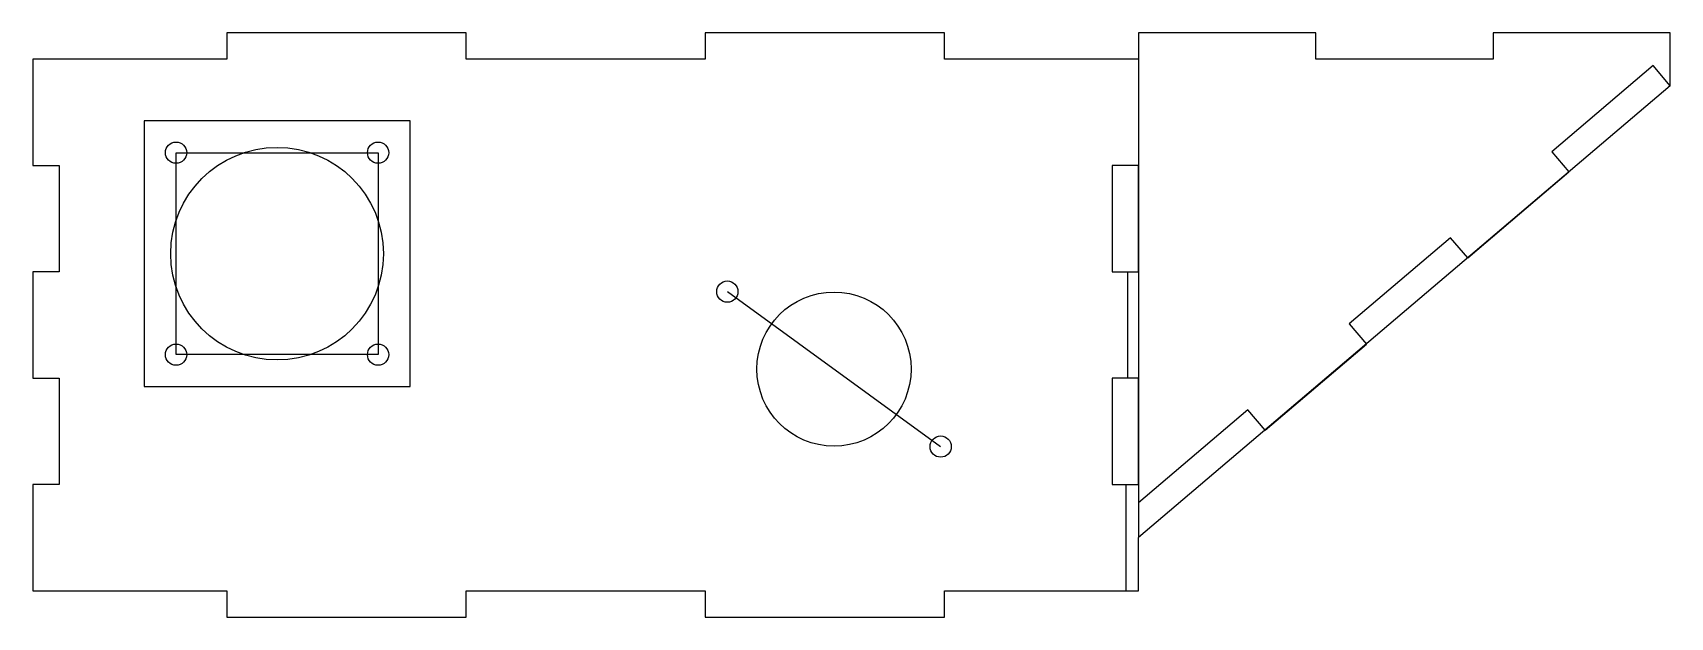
# Model space of a CAD drawing. Header units: millimetres. Extents: x 8 to 316, y -417 to -307.
import ezdxf

# ---------------------------------------------------------------- set-up
doc = ezdxf.new("R2010")
doc.units = ezdxf.units.MM
doc.layers.get('0').update_dxf_attribs({"linetype": 'CONTINUOUS'})

msp = doc.modelspace()

# ---------------------------------------------------------------- linework, layer by layer
for p, q in [((44.96, -307.36), (44.96, -312.36)), ((89.96, -307.36), (44.96, -307.36)), ((89.96, -312.36), (89.96, -307.36)), ((134.96, -307.36), (134.96, -312.36)), ((179.96, -307.36), (134.96, -307.36)), ((179.96, -312.36), (179.96, -307.36)), ((249.79, -307.36), (216.46, -307.36)), ((216.46, -307.36), (216.46, -312.36)), ((249.79, -312.36), (249.79, -307.36)), ((283.13, -307.36), (283.13, -312.36)), ((316.46, -307.36), (283.13, -307.36)), ((316.46, -317.36), (316.46, -307.36)), ((8.46, -312.36), (8.46, -332.36)), ((44.96, -312.36), (8.46, -312.36)), ((134.96, -312.36), (89.96, -312.36)), ((216.46, -312.36), (179.96, -312.36)), ((216.46, -312.36), (216.46, -402.36)), ((283.13, -312.36), (249.79, -312.36)), ((313.22, -313.55), (294.17, -329.75)), ((316.46, -317.36), (313.22, -313.55)), ((316.46, -317.36), (216.46, -402.36)), ((8.46, -332.36), (13.46, -332.36)), ((13.46, -332.36), (13.46, -352.36)), ((294.17, -329.75), (297.41, -333.55)), ((278.36, -349.75), (297.41, -333.55)), ((275.13, -345.94), (256.08, -362.13)), ((278.36, -349.75), (275.13, -345.94)), ((13.46, -352.36), (8.46, -352.36)), ((8.46, -352.36), (8.46, -372.36)), ((214.44, -372.36), (214.44, -352.36)), ((139.11, -356.08), (179.23, -385.24)), ((256.08, -362.13), (259.31, -365.94)), ((240.27, -382.13), (259.31, -365.94)), ((8.46, -372.36), (13.46, -372.36)), ((13.46, -372.36), (13.46, -392.36)), ((237.03, -378.32), (216.46, -395.8)), ((240.27, -382.13), (237.03, -378.32)), ((8.46, -392.36), (8.46, -412.36)), ((13.46, -392.36), (8.46, -392.36)), ((214.1, -412.36), (214.1, -392.36)), ((216.46, -395.8), (216.46, -402.36)), ((216.46, -412.36), (216.46, -402.36)), ((8.46, -412.36), (44.96, -412.36)), ((44.96, -412.36), (44.96, -417.36)), ((89.96, -417.36), (89.96, -412.36)), ((89.96, -412.36), (134.96, -412.36)), ((134.96, -412.36), (134.96, -417.36)), ((179.96, -417.36), (179.96, -412.36)), ((179.96, -412.36), (216.46, -412.36)), ((44.96, -417.36), (89.96, -417.36)), ((134.96, -417.36), (179.96, -417.36))]:
    msp.add_line(p, q)
for points in [[(29.42, -373.94), (79.42, -373.94), (79.42, -323.94), (29.42, -323.94)], [(35.42, -367.94), (35.42, -329.94), (73.42, -329.94), (73.42, -367.94)], [(216.46, -332.36), (211.46, -332.36), (211.46, -352.36), (216.46, -352.36)], [(216.46, -392.36), (216.46, -372.36), (211.46, -372.36), (211.46, -392.36)]]:
    msp.add_lwpolyline(points, close=True)
for centre, radius in [((35.42, -329.94), 2), ((54.42, -348.94), 20), ((73.42, -329.94), 2), ((139.11, -356.08), 2), ((159.17, -370.66), 14.5), ((35.42, -367.94), 2), ((73.42, -367.94), 2), ((179.23, -385.24), 2)]:
    msp.add_circle(centre, radius)

doc.saveas('drawing.dxf')
